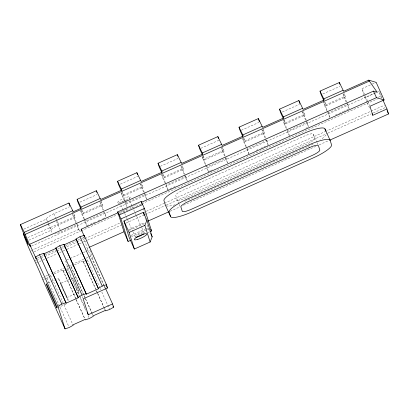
<?xml version="1.0" encoding="UTF-8"?>
<svg xmlns="http://www.w3.org/2000/svg" width="409" height="409" viewBox="0 0 409 409"><rect width="100%" height="100%" fill="white"/><g stroke="black" fill="none" stroke-linecap="round" stroke-linejoin="round"><path stroke-width="0.31" stroke-dasharray="2.04 1.53" d="M129.448 198.989L130.042 197.511M42.756 279.505L46.938 278.146L48.896 277.026M49.382 276.745L50.849 275.901L50.706 275.461L51.861 274.945M65.379 269.715L70.097 267.45M85.604 260.707L88.865 259.286M120.389 184.127L138.017 176.264M81.371 209.899L83.206 213.968L102.521 205.359L100.854 200.103M28.86 240.201L51.391 230.155A8.855 1.846 -24.3 0 1 58.922 224.781L75.077 217.588L73.804 213.493M76.544 222.905L77.332 224.643L59.049 232.757A8.86 1.841 -24.3 0 1 55.276 233.912M87.27 226.867L85.43 221.034L104.75 212.399L106.228 217.067M120.834 211.519L124.842 209.73M125.415 209.474L129.428 207.685M130.001 207.429L134.014 205.64M134.587 205.384L138.6 203.595M103.886 285.758L87.173 248.217L88.901 247.445M23.87 229.152L46.406 219.117A8.855 1.846 -24.3 0 1 53.937 213.738L69.515 206.806M79.924 202.169L96.964 194.572M160.313 166.34L177.946 158.487M200.809 148.303L219.009 140.2M241.305 130.272L258.933 122.419M282.363 111.979L299.429 104.382M322.859 93.942L339.92 86.34M364.168 95.522L361.996 88.671L371.623 84.382M372.19 84.126L376.157 82.362M27.843 237.542L73.497 217.22L72.521 214.173M83.819 218.846L81.585 213.616L100.921 204.996L99.776 201.397L103.702 210.083M124.316 200.814L122.071 195.568L141.407 186.954L140.456 183.943M164.801 182.767L162.567 177.526L181.903 168.917L180.758 165.308L184.689 174.019M209.986 170.957L208.278 171.719L203.058 159.495L222.394 150.88L221.443 147.869M245.789 146.698L243.554 141.458L262.89 132.843L261.934 129.832M286.285 128.661L284.045 123.421L303.381 114.806L302.236 111.197M329.761 117.608L324.541 105.384L343.877 96.769L343.115 94.361M122.097 192.44L123.671 195.926L143.007 187.317L141.897 183.815M162.588 174.403L164.162 177.889L183.498 169.28L182.388 165.778M203.084 156.366L204.658 159.853L223.994 151.243L222.701 147.158M243.314 137.751L245.149 141.816L264.485 133.206L263.191 129.121M284.071 120.297L285.646 123.784L304.981 115.169L303.872 111.667M324.562 102.26L326.137 105.747L345.477 97.132L344.363 93.635M144.459 192.634L145.246 194.377L125.9 202.966L127.015 206.468M167.889 189.633L166.402 184.955L185.742 176.34L184.955 174.597M208.38 171.596L206.898 166.918L226.233 158.303L225.446 156.565M249.061 154.142L247.389 148.881L266.729 140.267L265.942 138.528M289.368 135.522L287.885 130.844L307.22 122.235L306.433 120.491M329.674 116.902L328.381 112.807L347.716 104.198L346.929 102.454M31.549 246.116L373.611 93.753M374.194 93.492L376.525 92.454M366.955 102.327L364.854 97.685L376.183 92.638M376.75 92.383L379.015 91.376L382.159 98.344M31.309 250.512L78.722 229.413L76.529 224.321M95.333 222.021L86.8 225.819L84.065 219.423M98.175 220.758L99.883 220.001M102.725 218.733L105.568 217.47M175.18 186.463L167.787 189.756L165.052 183.35M210.553 170.706L212.261 169.945M256.167 150.389L257.874 149.628M260.717 148.365L268.11 145.072M305.758 128.298L307.466 127.542M335.446 115.077L338.289 113.809M338.862 113.559L342.839 111.785M343.412 111.529L349.097 108.998L346.362 102.593M78.722 229.413L79.188 230.471L80.343 229.955M119.177 212.629L127.756 208.805M378.264 97.265L380.559 96.243L379.015 91.376M34.008 251.821L80.67 231.044M81.253 230.783L117.414 214.684M119.745 213.641L141.325 204.035M141.908 203.774L377.527 98.845M37.326 258.222L40.793 256.678M41.37 256.423L44.837 254.879M45.414 254.618L56.974 249.47M57.551 249.214L61.023 247.67M61.601 247.414L65.067 245.87M65.644 245.61L77.204 240.461M77.782 240.206L81.248 238.662M81.826 238.401L83.559 237.629M34.918 260.922L36.084 260.4M36.667 260.144L40.169 258.58M40.752 258.324L44.254 256.76M44.837 256.504L56.508 251.305M57.091 251.044L84.515 238.825M85.103 238.565L120.113 222.966M146.371 211.269L163.881 203.472M164.464 203.212L324.935 131.724M325.518 131.463L370.452 111.442M371.035 111.187L384.46 105.205M36.243 263.028L44.995 259.132M47.326 258.089L57.24 253.677M59.571 252.634L62.49 251.336M63.073 251.075L66.57 249.521M67.153 249.26L78.819 244.061M79.402 243.805L82.899 242.246M83.482 241.985L86.984 240.426M87.567 240.165L121.391 225.098M123.728 224.06L125.476 223.278M126.059 223.023L144.72 214.705M145.302 214.449L165.717 205.354M166.299 205.093L327.266 133.395M327.849 133.135L371.004 113.912M373.34 112.869L385.585 107.414M307.343 146.775L186.565 200.568A21.708 4.514 -24.3 0 1 184.26 201.565M128.559 229.735L144.576 222.603M170.154 211.213L180.052 206.806M183.549 205.246L316.331 146.115M319.245 144.817L328.565 140.67M66.723 260.012L69.617 258.723M70.195 258.468L81.176 253.575M83.492 252.547L85.803 251.52M86.381 251.259L89.274 249.971M131.473 236.566L146.892 229.7M147.46 229.444L148.605 228.933L146.913 223.595M42.193 277.742L43.349 277.225M45.66 276.193L47.398 275.421M47.976 275.165L51.442 273.621M53.753 272.588L68.201 266.157M68.778 265.896L83.804 259.204M86.115 258.176L88.431 257.143M89.009 256.888L90.742 256.116M54.177 273.918L62.843 270.052L75.956 299.091M85.236 298.253L71.074 266.893L70.936 266.448L73.825 265.165M74.402 264.904L83.068 261.044L96.181 290.083M148.13 232.522L149.847 231.76M48.006 282.982L58.41 278.345M75.031 293.948L66.938 297.553L63.461 290.18L60.655 283.401L68.748 279.797M71.059 278.764L72.797 277.992L76.268 285.364L79.055 291.98L77.342 292.916M57.623 307.752L66.866 303.636M129.397 230.333L144.858 223.483M130.89 235.42L145.2 229.081M145.773 228.825L148.063 227.808M83.068 261.044L83.211 261.489L85.006 260.901M62.843 270.052L62.986 270.497L64.78 269.914M117.93 202.91L119.448 203.447M143.978 232.849L144.99 233.207M79.075 292.144L72.797 277.992M60.655 283.401L66.938 297.553M381.571 98.395L380.559 96.243M367.476 100.798L361.996 88.671M367.722 101.345L369.705 105.716M367.216 102.91L369.572 108.134M343.903 93.646L345.477 97.132M342.993 93.738L346.668 101.872M328.381 112.807L323.396 101.769L324.541 105.384M303.406 111.683L304.981 115.169M178.912 203.851L177.102 199.843L175.701 195.425A8.86 1.841 -24.3 0 1 183.232 190.057L304.593 135.998A8.86 1.841 -24.3 0 1 313.243 134.162L316.863 142.179M317.123 142.751L318.412 145.614M302.502 111.775L306.172 119.909M287.885 130.844L282.9 119.806L284.045 123.421M262.915 129.719L264.485 133.206M261.745 129.234L265.676 137.945M246.341 146.56L242.409 137.843L243.554 141.458M246.607 147.138L247.389 148.881M222.419 147.756L223.994 151.243M221.249 147.271L225.185 155.982M205.85 164.597L201.913 155.88L203.058 159.495M206.11 165.175L206.898 166.918M181.923 165.788L183.498 169.28M179.173 204.423L179.945 206.141M161.944 175.078L166.402 184.955M141.432 183.825L143.007 187.317M140.527 183.922L144.198 192.056M148.605 228.933L149.367 230.625M129.648 200.804L131.984 205.983M132.245 206.56L135.108 212.89M135.369 213.467L136.407 215.768M136.667 216.346L141.611 227.276M141.867 227.854L144.208 233.033A4.872 1.012 -24.3 0 0 140.614 233.565A4.872 1.012 -24.3 0 0 135.752 236.244M124.852 200.65L120.931 191.964L122.071 195.568M125.118 201.228L125.9 202.966M120.747 204.771L124.387 212.828M124.648 213.401L126.207 216.857M126.468 217.43L127.506 219.735M127.766 220.308L132.71 231.243M132.971 231.816L135.307 236.995M100.68 201.289L102.521 205.359M80.711 210.594L84.382 218.713M84.643 219.29L85.43 221.034M72.454 211.775L75.077 217.588M72.347 213.636L76.278 222.327M104.305 285.671L100.957 278.258A17.72 0.44 65.9 0 1 92.644 258.795M104.566 286.244L105.338 287.956M104.152 286.341L104.939 288.084M87.398 260.124L99.985 288.002M100.246 288.585L100.772 289.746M101.821 292.067L109.684 309.49M96.442 290.661L97.49 292.987M97.756 293.565L105.358 310.411M83.211 261.489L95.537 288.785M96.585 291.106L97.373 292.849M97.633 293.427L104.188 307.946M104.448 308.529L105.502 310.85M53.937 213.743L56.038 218.391M56.299 218.973L57.086 220.717M57.347 221.3L58.922 224.786M56.442 221.417L60.639 230.717M70.936 266.448L83.784 294.909M84.044 295.487L92.173 313.493M85.496 298.836L92.051 313.35M92.316 313.933L93.364 316.254M82.173 296.561L82.945 298.268M46.406 219.117L47.193 220.86M47.454 221.438L48.242 223.181M48.507 223.764L51.391 230.155M48.052 223.835L52.265 233.14M76.677 289.071L79.51 295.344M79.77 295.917L85.951 309.603M67.173 269.132L79.76 297.011M80.021 297.594L86.309 311.53M88.145 315.595L89.459 318.499M76.217 299.674L85.133 319.419M62.986 270.497L75.834 298.953M76.094 299.531L85.011 319.276M50.706 275.461L73.129 325.267M46.938 278.146L68.963 326.929M76.289 223.754L73.497 217.22M141.407 186.954L143.896 192.782M144.147 193.365L146.386 198.616M125.307 203.14L126.8 206.637M100.921 204.996L106.141 217.215M343.877 96.769L346.116 102.01M303.381 114.806L305.62 120.047M305.871 120.629L308.601 127.035M287.276 130.987L289.265 135.645M262.89 132.843L267.859 144.489M246.785 149.024L248.774 153.682M222.394 150.88L227.614 163.104M181.903 168.917L184.137 174.157M184.387 174.74L187.123 181.141M77.332 224.643L79.188 230.471M364.542 96.698L364.854 97.685M347.716 104.198L349.199 108.876M324.843 101.662L326.137 105.747M313.243 134.162L314.644 138.579A8.86 1.841 -24.3 0 1 307.113 143.953L185.752 198.007A8.86 1.841 -24.3 0 1 177.102 199.843M307.22 122.235L308.703 126.913M284.352 119.699L285.646 123.784M266.729 140.267L268.212 144.944M244.04 138.319L245.149 141.816M226.233 158.303L227.716 162.981M203.36 155.773L204.658 159.853M185.742 176.34L187.225 181.018M162.869 173.81L164.162 177.889M161.422 173.917L162.567 177.526M145.246 194.377L147.102 200.226M145.026 217.66L145.783 220.037M122.01 190.681L123.671 195.926M81.918 209.899L83.206 213.968M89.898 250.093L92.705 258.928M83.6 236.939L87.173 248.217M65.619 260.901L68.421 269.741M143.334 208.258L145.384 214.791M80.639 210.615L81.585 213.616M125.911 200.451A6.866 1.421 -24.3 0 0 130.144 197.066A6.866 1.421 -24.3 0 0 125.077 197.818L123.441 198.498A6.866 1.421 -24.3 0 0 117.603 202.654A6.866 1.421 -24.3 0 0 124.305 201.223M175.164 204.791A21.708 4.514 -24.3 0 1 166.402 205.891M326.055 134.776A21.708 4.514 -24.3 0 1 320.661 139.617M313.013 144.08A21.708 4.514 -24.3 0 1 307.926 146.514M76.647 288.979A17.72 0.419 66 0 1 68.467 269.833M68.17 300.727A13.287 0.317 66 0 1 59.893 282.292A13.287 0.317 66 0 1 60.772 283.069A13.287 0.317 66 0 1 68.743 301.234M121.315 202.353A4.872 1.007 -24.3 0 1 127.608 199.551M135.543 237.179A4.872 1.012 -24.3 0 1 135.384 236.678"/><path stroke-width="0.61" d="M150.134 242.01L144.868 225.4L146.903 220.226L143.334 212.322L123.917 220.972L129.188 237.583L134.357 249.035L150.134 242.01L152.168 236.831L146.903 220.226M143.769 233.784L143.124 234.301A4.872 1.012 -24.3 0 1 136.059 237.22M323.775 100.517L321.152 94.704L320.012 91.11L339.352 82.5L343.626 91.299L368.703 80.133L377.113 92.194L373.489 91.115L29.627 244.275L36.171 258.739L35.609 256.97L39.525 254.725L43.702 253.365L66.13 303.171L78.267 297.767L55.839 247.961L59.75 245.717L63.932 244.357L86.355 294.168L98.492 288.764L76.064 238.953L79.975 236.714L84.157 235.349L106.447 284.715L107.485 288.028L83.201 298.841L88.272 314.736L112.552 303.928L105.594 288.524M112.552 303.928L113.59 307.246L109.684 309.49L105.502 310.85L105.358 310.411L93.221 315.814L93.364 316.254L89.459 318.499L85.271 319.858L85.133 319.419L72.991 324.823L73.129 325.267L69.223 327.507L65.041 328.867L57.899 306.331L61.805 304.086L65.992 302.732M78.129 297.323L82.03 295.083L86.212 293.723M98.349 288.319L102.26 286.075L106.447 284.715M80.844 208.738L78.221 202.925L77.097 199.352L96.386 190.717L100.665 199.52L121.826 190.098L117.547 181.294L136.882 172.68L141.156 181.484L162.312 172.061L158.038 163.257L177.378 154.643L181.652 163.447L202.808 154.024L198.534 145.221L217.869 136.606L222.143 145.41L243.299 135.987L239.025 127.184L258.365 118.569L262.639 127.373L283.795 117.95L279.521 109.147L298.856 100.537L303.13 109.336L324.291 99.914L320.012 91.11M77.097 199.352L80.895 207.107L100.195 198.483M81.718 230.998L81.151 229.219L117.966 212.798L117.68 211.898L141.141 201.453L144.418 208.462L151.565 230.993L150.42 231.504M89.474 247.189L123.983 231.77L117.966 212.798M65.041 328.867L42.756 279.505C36.8 263.933 28.39 249.372 23.262 233.467L28.252 244.531C26.365 237.609 22.086 231.601 20.45 224.582L68.916 203.007L73.283 211.76L81.36 208.155L80.895 207.107M161.841 171.013L181.177 162.399M202.337 152.976L221.673 144.362M242.828 134.939L262.164 126.325M283.325 116.902L302.66 108.288M323.816 98.866L343.151 90.256M20.45 224.582L24.249 232.307L72.69 210.747M121.35 189.05L140.686 180.446M369.174 81.176L25.148 234.377L30.378 246.637L29.627 244.275M141.836 203.503L141.463 202.312L376.459 97.669L384.112 99.96L376.157 82.362L368.703 80.133M117.68 211.898L119.177 214.965L142.644 204.52M384.112 99.96L369.951 106.263L372.809 115.272L386.97 108.968L382.947 100.087M130.389 240.426L128.104 241.443L120.957 218.912L144.418 208.462M66.13 303.171L43.845 253.81L55.977 248.401L55.839 247.961M86.355 294.168L64.07 244.797L76.207 239.393L76.064 238.953M148.022 221.07L168.989 211.734M329.731 140.149L388.55 113.953L386.97 108.968M134.357 249.035L129.091 232.424L144.868 225.4M387.067 110.686L388.55 113.953M373.489 91.115L376.459 97.669M372.067 113.636L372.809 115.272M324.976 128.937L330.145 140.389L331.546 144.806A21.708 4.514 -24.3 0 1 313.1 157.966L191.739 212.02A21.708 4.514 -24.3 0 1 170.543 216.519L165.374 205.067L163.968 200.65A21.708 4.514 -24.3 0 1 182.419 187.491L303.78 133.436A21.708 4.514 -24.3 0 1 324.976 128.937L325.676 131.146M283.284 118.554L280.661 112.741L279.521 109.147M242.788 136.586L240.165 130.778L239.025 127.184M202.297 154.622L199.669 148.81L198.534 145.221M161.8 172.659L159.178 166.846L158.038 163.257M150.803 229.301L151.565 230.993M150.64 233.447L152.168 236.831M121.309 190.696L118.687 184.888L117.547 181.294M123.917 220.972L129.091 232.424M81.151 229.219L84.714 237.118L84.157 235.349M106.458 285.748L107.485 288.028M113.068 306.085L113.59 307.246M79.975 236.714L102.26 286.075M76.207 239.393L98.492 288.764M59.75 245.717L82.03 295.083M87.24 312.456L88.272 314.736M55.977 248.401L78.267 297.767M39.525 254.725L61.805 304.086M35.609 256.97L57.899 306.331M119.177 214.965L120.957 218.912M128.104 241.443L123.983 231.77M24.249 232.307L25.148 234.377M141.141 201.453L141.463 202.312M68.916 203.007L69.898 205.957M339.352 82.5L339.92 84.295M298.856 100.537L299.807 103.528M258.365 118.569L259.311 121.565M217.869 136.606L218.437 138.406M177.378 154.643L177.946 156.437M170.543 216.519L169.142 212.102A21.708 4.514 -24.3 0 1 187.588 198.943L308.948 144.888A21.708 4.514 -24.3 0 1 330.145 140.389M143.334 212.322L144.275 215.287M96.386 190.717L96.959 192.516M63.932 244.357L64.07 244.797M136.882 172.68L137.45 174.474M43.702 253.365L43.845 253.81M309.761 147.45L188.401 201.509A8.86 1.841 -24.3 0 0 180.875 206.877L182.276 211.295A8.86 1.841 -24.3 0 0 190.926 209.459L312.287 155.405A8.86 1.841 -24.3 0 0 319.818 150.031L318.412 145.614A8.86 1.841 -24.3 0 0 309.761 147.45M48.472 289.378A13.287 0.317 66 0 0 57.045 308.013A13.287 0.317 66 0 0 49.463 290.257A13.287 0.317 66 0 0 48.472 289.378M137.802 239.372A6.866 1.426 -24.3 0 0 146.831 233.999A6.866 1.426 -24.3 0 0 137.051 237A6.866 1.426 -24.3 0 0 137.802 239.372"/></g></svg>
